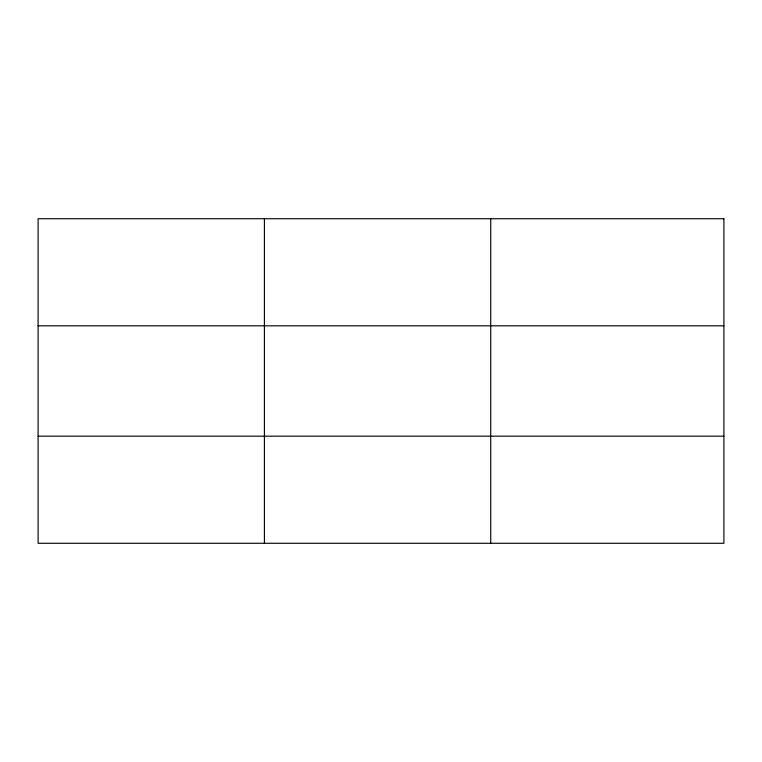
<?xml version="1.0" encoding="UTF-8"?>
<svg xmlns="http://www.w3.org/2000/svg" width="762" height="762" viewBox="0 0 762 762"><rect width="100%" height="100%" fill="white"/><g stroke="black" fill="none" stroke-linecap="round" stroke-linejoin="round"><path stroke-width="1.14" d="M264.414 543.277L264.414 218.723M490.728 543.277L490.728 218.723M38.1 325.822L723.9 325.822M38.1 436.178L723.9 436.178M723.9 218.723L38.1 218.723L38.1 543.277L723.9 543.277L723.9 218.723"/></g></svg>
